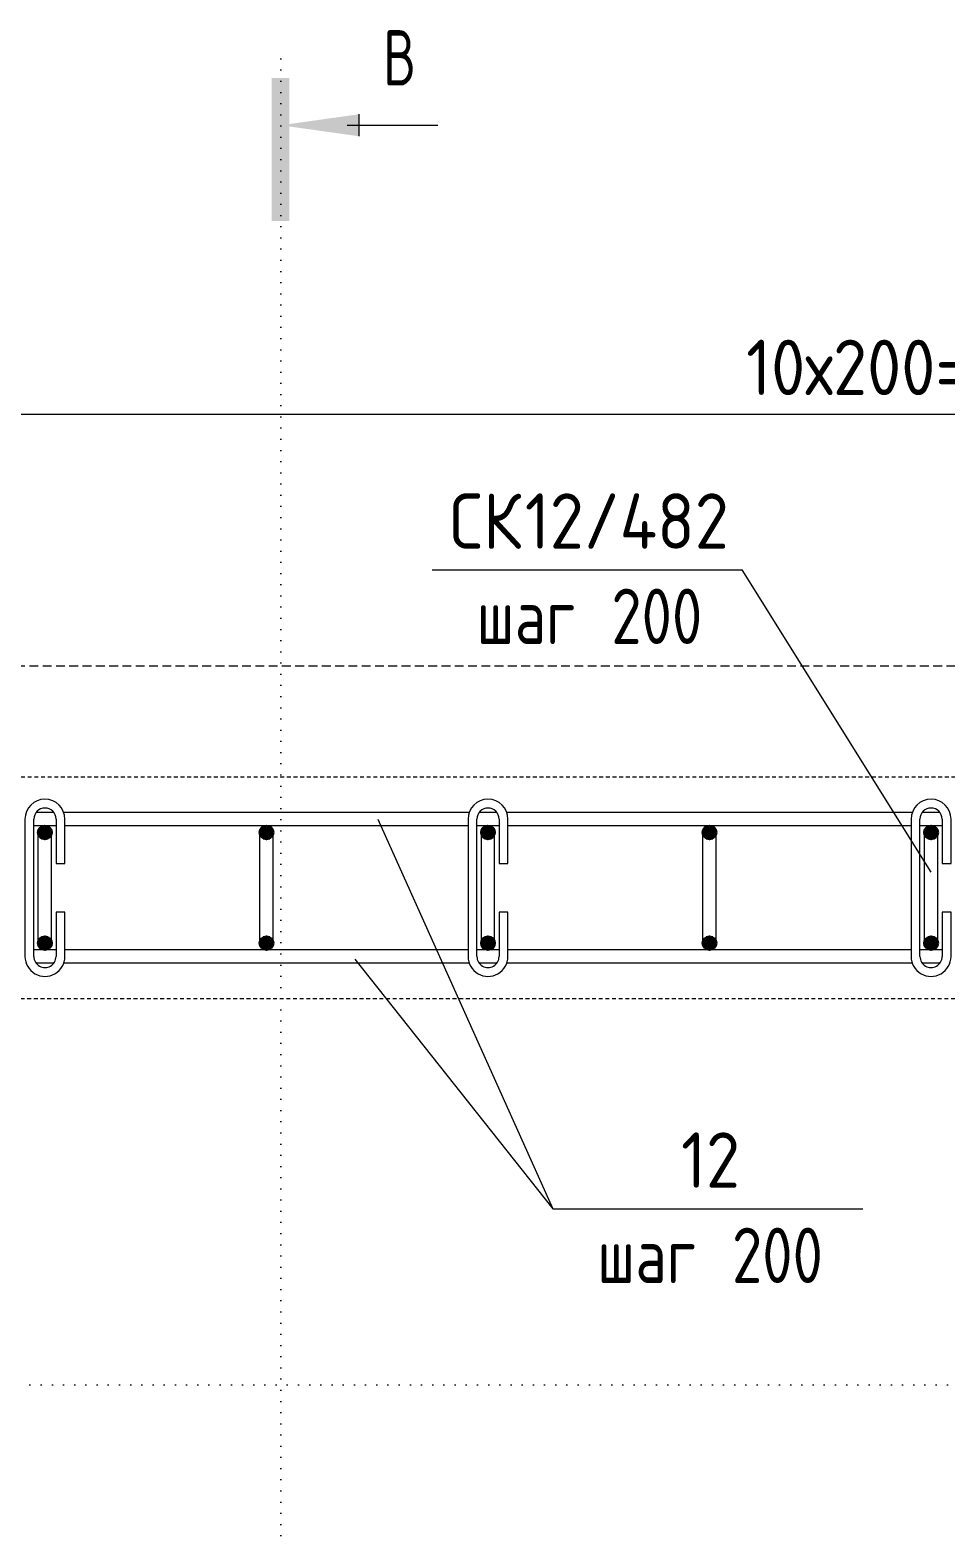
# Model space of a CAD drawing. Header units: millimetres. Extents: x 28908 to 47912, y -2577 to 78399.
# Drawn here: x 32117 to 32943, y 77042 to 78399 of the extents above; entities that cross this region are included whole.
import ezdxf

# ---------------------------------------------------------------- set-up
doc = ezdxf.new("R2010")
doc.units = ezdxf.units.MM
for name, pattern in [('01 Штриховая _4 мм_', [6, 3.5, -2.5]), ('01 Штриховая _8 мм_', [12, 8, -4]), ('04 Пунктир 10мм', [10, 0, -10])]:
    doc.linetypes.add(name, pattern=pattern)
for name, color, linetype, lineweight in [('AA_Dim', 7, 'Continuous', 9), ('AA_Dim-20', 7, 'Continuous', 9), ('AA_Oformlenie', 7, 'Continuous', 9), ('AA_Razrez', 7, 'Continuous', 9), ('AA_Vinoska', 7, 'Continuous', 9), ('KR_Armatura', 7, 'Continuous', 20), ('KR_Armatura_Tonkie', 7, 'Continuous', 20)]:
    doc.layers.add(name, color=color, linetype=linetype, lineweight=lineweight)
doc.layers.add('AF_Stena_Опалубка', color=7, linetype='Continuous', lineweight=20, true_color=0x0063c6)
doc.layers.add('KR_Fundament', color=7, linetype='Continuous', lineweight=20, true_color=0x804000)
doc.styles.add('ISOCPEUR', font='isocpeur.TTF', dxfattribs={"width": 0.7, "height": 50})
doc.styles.add('ISOCPEUR_1', font='isocpeur.TTF', dxfattribs={"width": 0.9, "height": 50})
doc.styles.add('ISOCPEUR_2', font='isocpeur.TTF', dxfattribs={"width": 0.8, "height": 50})
doc.dimstyles.new('00_Точн_3_знака__прозр_', dxfattribs={"dimscale": 304.8, "dimtxt": 50.137748, "dimasz": 0.111549, "dimexe": 0.098425, "dimexo": 0.065617, "dimgap": 0.006562, "dimtad": 1, "dimdec": 3, "dimrnd": 0.001, "dimdsep": 46, "dimtxsty": 'ISOCPEUR_1', "dimblk1": 'OBLIQUE', "dimblk2": 'OBLIQUE', "dimsah": 1, "dimcen": 0.09, "dimdle": 0.098425, "dimazin": 0, "dimtfac": 1, "dimtdec": 4, "dimtix": 1, "dimtmove": 0, "dimatfit": 3, "dimfxl": 1, "dimtvp": 1, "dimtolj": 1, "dimtzin": 0, "dimlwd": 18, "dimlwe": 18, "dimarcsym": 2})

# ---------------------------------------------------------------- blocks, each defined once
blk = doc.blocks.new('079_Шпилька _ЭлУзла_ - d8 А240-3881866-План армирования стен')
at = {"layer": 'AA_Oformlenie'}
for p, q in [((40, 18), (0, 18)), ((40, 10), (40, 18)), ((124, 18), (84, 18)), ((84, 18), (84, 10)), ((0, 10), (40, 10)), ((84, 10), (124, 10)), ((124, -10), (0, -10)), ((0, -18), (124, -18))]:
    blk.add_line(p, q, dxfattribs=at)
for centre, radius, start, end in [((0, 0), 18, 90, 270), ((124, 0), 18, 270, 90), ((0, 0), 10, 90, 270), ((124, 0), 10, 270, 90)]:
    blk.add_arc(centre, radius, start, end, dxfattribs=at)
blk = doc.blocks.new('Разрез - Номер узла_ сзади-394133-План армирования стен')
at = {"layer": 'AA_Razrez'}
for points in [[(7.329, 0.404), (7.329, -0.394), (0.873, -0.394), (0.873, 0.404)], [(3.497, -3.533), (2.503, -3.533), (3, 0)]]:
    blk.add_hatch(color=256, dxfattribs=at).paths.add_polyline_path(points)
for p, q in [((3, -3), (3, -7.096)), ((2.503, -3.533), (3.497, -3.533))]:
    blk.add_line(p, q, dxfattribs=at)
blk = doc.blocks.new('DIMBLOCK7-План армирования стен')
at = {"layer": 'AA_Dim-20', "color": 30, "lineweight": 18, "true_color": 0xff8000, "transparency": 16777216}
for p, q in [((31930.1, 78052.6), (31930.1, 78082.6)), ((33930.1, 78052.6), (33930.1, 78082.6)), ((34030.1, 78052.6), (34030.1, 78082.6)), ((31930.1, 78052.6), (33930.1, 78052.6)), ((31930.1, 78052.6), (31930.1, 77701)), ((33930.1, 78052.6), (33930.1, 77701)), ((34030.1, 78052.6), (34030.1, 77701))]:
    blk.add_line(p, q, dxfattribs=at)
at = {"layer": 'AA_Dim-20', "color": 30, "lineweight": 30, "true_color": 0xff8000, "transparency": 16777216}
for p, q in [((31930.1, 78052.6), (31947.1, 78069.6)), ((33930.1, 78052.6), (33947.1, 78069.6)), ((34030.1, 78052.6), (34047.1, 78069.6)), ((31930.1, 78052.6), (31913.1, 78035.6)), ((33930.1, 78052.6), (33913.1, 78035.6)), ((34030.1, 78052.6), (34013.1, 78035.6))]:
    blk.add_line(p, q, dxfattribs=at)
at = {"layer": 'AA_Dim-20', "color": 0, "lineweight": 18, "transparency": 16777216, "insert": (32763.1, 78119.8), "char_height": 50, "width": 400.724, "attachment_point": 1, "line_spacing_factor": 1.135194, "style": 'ISOCPEUR_1'}
blk.add_mtext('10х200=2000', dxfattribs=at)
blk = doc.blocks.new('_None')
blk = doc.blocks.new('042_М_Арматуры - Диам длина поз _ Шаг-2260295-План армирования стен')
at = {"layer": 'AA_Vinoska'}
blk.add_line((-7, 0), (7, 0), dxfattribs=at)

msp = doc.modelspace()

# ---------------------------------------------------------------- hatches: boundary and pattern name
at = {"layer": 'KR_Armatura', "lineweight": 35}
h = msp.add_hatch(color=256, dxfattribs=at)
edge = h.paths.add_edge_path()
edge.add_arc((32130.0616, 77675), 6, 0, 360)
for points in [[(32127.0616, 77669.8038), (32133.0616, 77669.8038), (32136.0616, 77675), (32133.0616, 77680.1962), (32127.0616, 77680.1962), (32124.0616, 77675)], [(32327.0616, 77669.8038), (32333.0616, 77669.8038), (32336.0616, 77675), (32333.0616, 77680.1962), (32327.0616, 77680.1962), (32324.0616, 77675)], [(32527.3331, 77669.8038), (32533.0616, 77669.8038), (32536.0616, 77675), (32533.0616, 77680.1962), (32527.0616, 77680.1962), (32524.0616, 77675), (32527.0616, 77669.8038)], [(32727.0616, 77669.8038), (32733.0616, 77669.8038), (32736.0616, 77675), (32733.0616, 77680.1962), (32727.0616, 77680.1962), (32724.0616, 77675)], [(32927.0616, 77669.8038), (32933.0616, 77669.8038), (32936.0616, 77675), (32933.0616, 77680.1962), (32927.0616, 77680.1962), (32924.0616, 77675)], [(32127.0616, 77569.8038), (32133.0616, 77569.8038), (32136.0616, 77575), (32133.0616, 77580.1962), (32127.0616, 77580.1962), (32124.0616, 77575)], [(32327.0616, 77569.8038), (32333.0616, 77569.8038), (32336.0616, 77575), (32333.0616, 77580.1962), (32327.0616, 77580.1962), (32324.0616, 77575)], [(32527.0616, 77569.8038), (32533.0616, 77569.8038), (32536.0616, 77575), (32533.0616, 77580.1962), (32527.0616, 77580.1962), (32524.0616, 77575)], [(32727.0616, 77569.8038), (32733.0616, 77569.8038), (32736.0616, 77575), (32733.0616, 77580.1962), (32727.0616, 77580.1962), (32724.0616, 77575)], [(32927.0616, 77569.8038), (32933.0616, 77569.8038), (32936.0616, 77575), (32933.0616, 77580.1962), (32927.0616, 77580.1962), (32924.0616, 77575)]]:
    msp.add_hatch(color=256, dxfattribs=at).paths.add_polyline_path(points)
h = msp.add_hatch(color=256, dxfattribs=at)
edge = h.paths.add_edge_path()
edge.add_arc((32330.0616, 77675), 6, 0, 360)
h = msp.add_hatch(color=256, dxfattribs=at)
edge = h.paths.add_edge_path()
edge.add_arc((32530.0616, 77675), 6, 0, 360)
h = msp.add_hatch(color=256, dxfattribs=at)
edge = h.paths.add_edge_path()
edge.add_arc((32730.0616, 77675), 6, 0, 360)
h = msp.add_hatch(color=256, dxfattribs=at)
edge = h.paths.add_edge_path()
edge.add_arc((32930.0616, 77675), 6, 0, 360)
h = msp.add_hatch(color=256, dxfattribs=at)
edge = h.paths.add_edge_path()
edge.add_arc((32130.0616, 77575), 6, 0, 360)
h = msp.add_hatch(color=256, dxfattribs=at)
edge = h.paths.add_edge_path()
edge.add_arc((32330.0616, 77575), 6, 0, 360)
h = msp.add_hatch(color=256, dxfattribs=at)
edge = h.paths.add_edge_path()
edge.add_arc((32530.0616, 77575), 6, 0, 360)
h = msp.add_hatch(color=256, dxfattribs=at)
edge = h.paths.add_edge_path()
edge.add_arc((32730.0616, 77575), 6, 0, 360)
h = msp.add_hatch(color=256, dxfattribs=at)
edge = h.paths.add_edge_path()
edge.add_arc((32930.0616, 77575), 6, 0, 360)

# ---------------------------------------------------------------- linework, layer by layer
at = {"layer": 'AA_Razrez', "color": 7, "linetype": '04 Пунктир 10мм', "true_color": 0xffffff}
for p, q in [((32342.924, 78373.3912), (32342.924, 75626.996)), ((28924.9772, 77176.3546), (34821.7955, 77176.3546))]:
    msp.add_line(p, q, dxfattribs=at)
at = {"layer": 'AA_Vinoska'}
for p, q in [((32930.0616, 77639), (32759.5923, 77912.0667)), ((32430.5612, 77687), (32588.5098, 77335.1777)), ((32409.7401, 77560.624), (32588.5098, 77335.1777))]:
    msp.add_line(p, q, dxfattribs=at)
at = {"layer": 'AF_Stena_Опалубка', "linetype": '01 Штриховая _4 мм_'}
for p, q in [((34080.0616, 77725), (31880.0616, 77725)), ((31880.0616, 77525), (34080.0616, 77525))]:
    msp.add_line(p, q, dxfattribs=at)
at = {"layer": 'KR_Armatura', "lineweight": 35}
for p, q in [((32127.0616, 77680.1962), (32124.0616, 77675)), ((32124.0616, 77675), (32127.0616, 77669.8038)), ((32133.0616, 77680.1962), (32127.0616, 77680.1962)), ((32127.0616, 77669.8038), (32133.0616, 77669.8038)), ((32136.0616, 77675), (32133.0616, 77680.1962)), ((32133.0616, 77669.8038), (32136.0616, 77675)), ((32327.0616, 77680.1962), (32324.0616, 77675)), ((32324.0616, 77675), (32327.0616, 77669.8038)), ((32333.0616, 77680.1962), (32327.0616, 77680.1962)), ((32327.0616, 77669.8038), (32333.0616, 77669.8038)), ((32336.0616, 77675), (32333.0616, 77680.1962)), ((32333.0616, 77669.8038), (32336.0616, 77675)), ((32527.0616, 77680.1962), (32524.0616, 77675)), ((32524.0616, 77675), (32527.0616, 77669.8038)), ((32533.0616, 77680.1962), (32527.0616, 77680.1962)), ((32527.0616, 77669.8038), (32527.3331, 77669.8038)), ((32527.3331, 77669.8038), (32533.0616, 77669.8038)), ((32536.0616, 77675), (32533.0616, 77680.1962)), ((32533.0616, 77669.8038), (32536.0616, 77675)), ((32727.0616, 77680.1962), (32724.0616, 77675)), ((32724.0616, 77675), (32727.0616, 77669.8038)), ((32733.0616, 77680.1962), (32727.0616, 77680.1962)), ((32727.0616, 77669.8038), (32733.0616, 77669.8038)), ((32736.0616, 77675), (32733.0616, 77680.1962)), ((32733.0616, 77669.8038), (32736.0616, 77675)), ((32927.0616, 77680.1962), (32924.0616, 77675)), ((32924.0616, 77675), (32927.0616, 77669.8038)), ((32933.0616, 77680.1962), (32927.0616, 77680.1962)), ((32927.0616, 77669.8038), (32933.0616, 77669.8038)), ((32936.0616, 77675), (32933.0616, 77680.1962)), ((32933.0616, 77669.8038), (32936.0616, 77675)), ((32127.0616, 77580.1962), (32124.0616, 77575)), ((32124.0616, 77575), (32127.0616, 77569.8038)), ((32133.0616, 77580.1962), (32127.0616, 77580.1962)), ((32136.0616, 77575), (32133.0616, 77580.1962)), ((32133.0616, 77569.8038), (32136.0616, 77575)), ((32327.0616, 77580.1962), (32324.0616, 77575)), ((32324.0616, 77575), (32327.0616, 77569.8038)), ((32333.0616, 77580.1962), (32327.0616, 77580.1962)), ((32336.0616, 77575), (32333.0616, 77580.1962)), ((32333.0616, 77569.8038), (32336.0616, 77575)), ((32527.0616, 77580.1962), (32524.0616, 77575)), ((32524.0616, 77575), (32527.0616, 77569.8038)), ((32533.0616, 77580.1962), (32527.0616, 77580.1962)), ((32536.0616, 77575), (32533.0616, 77580.1962)), ((32533.0616, 77569.8038), (32536.0616, 77575)), ((32727.0616, 77580.1962), (32724.0616, 77575)), ((32724.0616, 77575), (32727.0616, 77569.8038)), ((32733.0616, 77580.1962), (32727.0616, 77580.1962)), ((32736.0616, 77575), (32733.0616, 77580.1962)), ((32733.0616, 77569.8038), (32736.0616, 77575)), ((32927.0616, 77580.1962), (32924.0616, 77575)), ((32924.0616, 77575), (32927.0616, 77569.8038)), ((32933.0616, 77580.1962), (32927.0616, 77580.1962)), ((32936.0616, 77575), (32933.0616, 77580.1962)), ((32933.0616, 77569.8038), (32936.0616, 77575)), ((32127.0616, 77569.8038), (32133.0616, 77569.8038)), ((32327.0616, 77569.8038), (32333.0616, 77569.8038)), ((32527.0616, 77569.8038), (32533.0616, 77569.8038)), ((32727.0616, 77569.8038), (32733.0616, 77569.8038)), ((32927.0616, 77569.8038), (32933.0616, 77569.8038))]:
    msp.add_line(p, q, dxfattribs=at)
for centre in [(32130.0616, 77675), (32330.0616, 77675), (32530.0616, 77675), (32730.0616, 77675), (32930.0616, 77675), (32130.0616, 77575), (32330.0616, 77575), (32530.0616, 77575), (32730.0616, 77575), (32930.0616, 77575)]:
    msp.add_circle(centre, 6, dxfattribs=at)
at = {"layer": 'KR_Armatura_Tonkie'}
for p, q in [((32137.9545, 77693), (32122.1687, 77693)), ((32513.2305, 77693), (32146.8927, 77693)), ((32537.9545, 77693), (32522.1687, 77693)), ((32913.2305, 77693), (32546.8927, 77693)), ((32937.9545, 77693), (32922.1687, 77693)), ((32140.0616, 77681), (32120.0616, 77681)), ((32124.0616, 77639), (32124.0616, 77675)), ((32136.0616, 77639), (32136.0616, 77675)), ((32512.0616, 77681), (32148.0616, 77681)), ((32324.0616, 77639), (32324.0616, 77675)), ((32336.0616, 77639), (32336.0616, 77675)), ((32540.0616, 77681), (32520.0616, 77681)), ((32524.0616, 77639), (32524.0616, 77675)), ((32536.0616, 77639), (32536.0616, 77675)), ((32912.0616, 77681), (32548.0616, 77681)), ((32724.0616, 77639), (32724.0616, 77675)), ((32736.0616, 77639), (32736.0616, 77675)), ((32940.0616, 77681), (32920.0616, 77681)), ((32924.0616, 77639), (32924.0616, 77675)), ((32936.0616, 77639), (32936.0616, 77675)), ((32124.0616, 77611), (32124.0616, 77639)), ((32136.0616, 77611), (32136.0616, 77639)), ((32324.0616, 77611), (32324.0616, 77639)), ((32336.0616, 77611), (32336.0616, 77639)), ((32524.0616, 77611), (32524.0616, 77639)), ((32536.0616, 77611), (32536.0616, 77639)), ((32724.0616, 77611), (32724.0616, 77639)), ((32736.0616, 77611), (32736.0616, 77639)), ((32924.0616, 77611), (32924.0616, 77639)), ((32936.0616, 77611), (32936.0616, 77639)), ((32124.0616, 77575), (32124.0616, 77611)), ((32136.0616, 77575), (32136.0616, 77611)), ((32324.0616, 77575), (32324.0616, 77611)), ((32336.0616, 77575), (32336.0616, 77611)), ((32524.0616, 77575), (32524.0616, 77611)), ((32536.0616, 77575), (32536.0616, 77611)), ((32724.0616, 77575), (32724.0616, 77611)), ((32736.0616, 77575), (32736.0616, 77611)), ((32924.0616, 77575), (32924.0616, 77611)), ((32936.0616, 77575), (32936.0616, 77611)), ((32140.0616, 77569), (32120.0616, 77569)), ((32512.0616, 77569), (32148.0616, 77569)), ((32540.0616, 77569), (32520.0616, 77569)), ((32912.0616, 77569), (32548.0616, 77569)), ((32940.0616, 77569), (32920.0616, 77569)), ((32137.9545, 77557), (32122.1687, 77557)), ((32513.2305, 77557), (32146.8927, 77557)), ((32537.9545, 77557), (32522.1687, 77557)), ((32913.2305, 77557), (32546.8927, 77557)), ((32937.9545, 77557), (32922.1687, 77557))]:
    msp.add_line(p, q, dxfattribs=at)
for centre, start, end in [((32130.0616, 77675), 0, 180), ((32330.0616, 77675), 0, 180), ((32530.0616, 77675), 0, 180), ((32730.0616, 77675), 0, 180), ((32930.0616, 77675), 0, 180), ((32130.0616, 77575), 180, 0), ((32330.0616, 77575), 180, 0), ((32530.0616, 77575), 180, 0), ((32730.0616, 77575), 180, 0), ((32930.0616, 77575), 180, 0)]:
    msp.add_arc(centre, 6, start, end, dxfattribs=at)
at = {"layer": 'KR_Fundament', "linetype": '01 Штриховая _8 мм_'}
msp.add_line((34380.0616, 77825), (29520.0616, 77825), dxfattribs=at)

# ---------------------------------------------------------------- block references
at = {"layer": 'AA_Oformlenie', "rotation": 270}
for p in [(32130.0616, 77687), (32530.0616, 77687), (32930.0616, 77687)]:
    msp.add_blockref('079_Шпилька _ЭлУзла_ - d8 А240-3881866-План армирования стен', p, dxfattribs=at)
at = {"layer": 'AA_Razrez', "extrusion": (0, 0, -1), "xscale": 19.99999999999999, "yscale": 19.99999999999999, "zscale": 19.99999999999999, "rotation": 270.0000000000003}
msp.add_blockref('Разрез - Номер узла_ сзади-394133-План армирования стен', (-32342.924, 78373.3912), dxfattribs=at)
at = {"layer": 'AA_Vinoska', "xscale": 19.99999999999999, "yscale": 19.99999999999999, "zscale": 19.99999999999999}
for p in [(32619.5923, 77912.0667), (32728.5098, 77335.1777)]:
    msp.add_blockref('042_М_Арматуры - Диам длина поз _ Шаг-2260295-План армирования стен', p, dxfattribs=at)

# ---------------------------------------------------------------- texts
at = {"layer": 'AA_Razrez', "insert": (32435.4065, 78399.2835), "char_height": 50, "width": 33.670875, "attachment_point": 1, "style": 'ISOCPEUR'}
msp.add_mtext('\\fISOCPEUR|b0|i0|c204|p34|;\\W.7;В', dxfattribs=at)
at = {"layer": 'AA_Vinoska', "char_height": 50, "attachment_point": 1}
for s, insert, width, style in [('СК', (32495.4051, 77981.0717), 82.253137, 'ISOCPEUR_1'), ('12/482', (32563.2707, 77981.0717), 226.556887, 'ISOCPEUR_1'), (' 200', (32615.9334, 77895.0906), 133.4008, 'ISOCPEUR_2'), ('шаг', (32519.6251, 77895.0906), 116.7257, 'ISOCPEUR_2'), ('12', (32704.3126, 77404.1827), 66.379725, 'ISOCPEUR_1'), (' 200', (32724.8509, 77318.2016), 133.4008, 'ISOCPEUR_2'), ('шаг', (32628.5426, 77318.2016), 116.7257, 'ISOCPEUR_2')]:
    msp.add_mtext(s, dxfattribs=dict(at, insert=insert, width=width, style=style))

# ---------------------------------------------------------------- dimensions: what is measured, and where the dimension line sits
at = {"layer": 'AA_Dim', "color": 30, "lineweight": 18, "true_color": 0xff8000}
dim = msp.add_linear_dim(base=(33930.0616, 78052.625), p1=(31930.0616, 77681), p2=(33930.0616, 77681), text='10х200=2000', dimstyle='00_Точн_3_знака__прозр_', override={"dimpost": '<>', "dimblk1": 'None', "dimblk2": 'None', "dimsah": 1, "dimfxl": 2000}, dxfattribs=at)
dim.commit()
dim.dimension.update_dxf_attribs({"geometry": 'DIMBLOCK7-План армирования стен', "text_midpoint": (32930.0616, 78079.625)})

doc.saveas('drawing.dxf')
